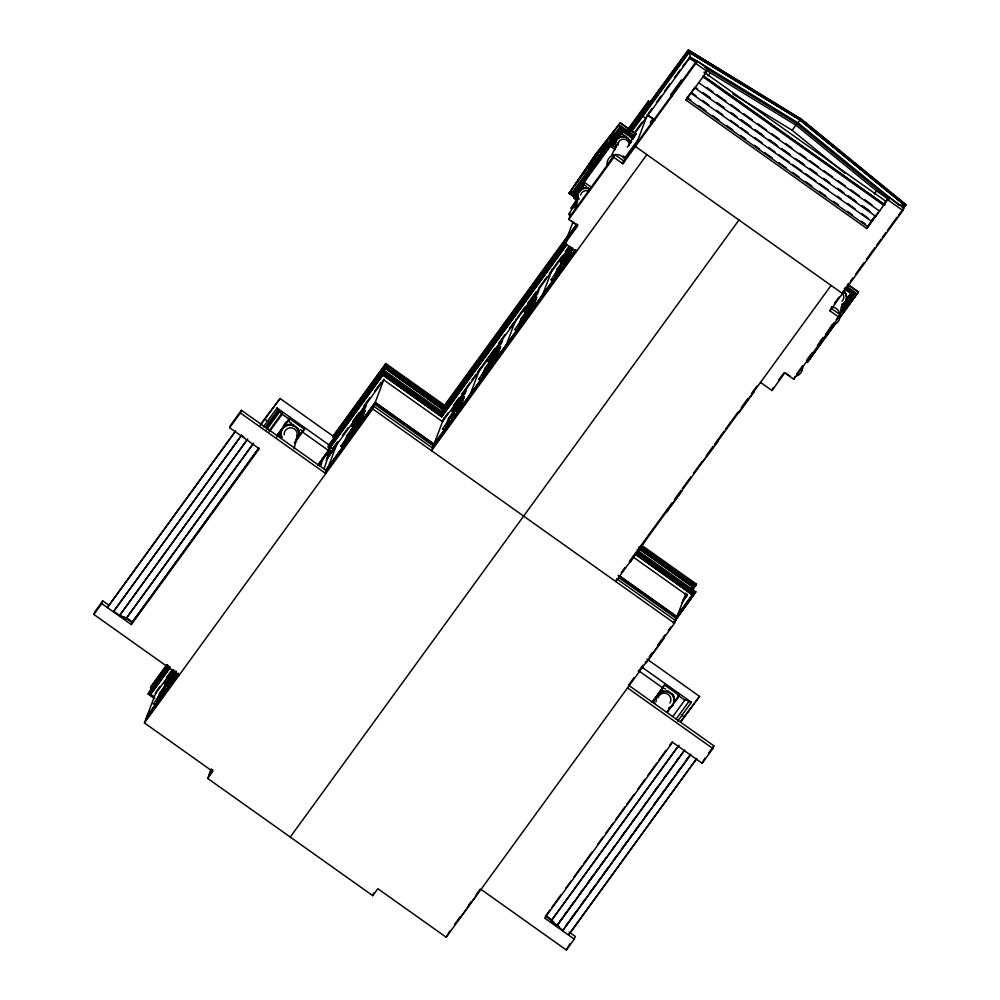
<?xml version="1.0" encoding="UTF-8"?>
<svg xmlns="http://www.w3.org/2000/svg" width="1000" height="1000" viewBox="0 0 1000 1000"><rect width="100%" height="100%" fill="white"/><g stroke="black" fill="none" stroke-linecap="round" stroke-linejoin="round"><path stroke-width="1.5" d="M578.75 198.5A7.675 7.512 20.8 0 1 586.4 187.963L586.425 187.325L586.237 188.4A7.675 7.512 20.8 0 0 578.575 198.938M615.562 145.175A7.675 7.512 20.8 0 1 623.812 136.525L623.65 136.962A7.675 7.512 20.8 0 0 615.988 147.487M276.925 436.425L278.325 434.25L276.575 436.613M289.65 418.688L287.663 421.512L289.65 418.688L304.413 429.25L302.5 431.975L303.337 430.525M304.413 429.25L303.587 430.163M333.25 449.663C328.05 455.462 336.912 448.762 330.55 447.812M577.775 201.075L574.025 198.412L575.75 196.175M584.35 184.037L583.587 185.3L585.262 182.9L591.2 187.175M611.425 147.025L613.1 144.625L611.475 147L615.188 149.637M652.087 702.35L653.062 700.662M656.875 696.675L652.925 701.05L664.562 684.95L679.325 695.5L674.475 702.475M667.6 711.762L668.025 710.987L667.438 711.637M679.325 695.5C678.075 696.075 677.375 699.45 677.288 697.55L678.15 697.175L674.663 701.963M319.988 463.8L319.875 465.513M330.1 453.1L329.787 451.138L326.538 453.9M294.1 448.75L297.188 435.375M324.1 468.963L328.75 454.712C327.9 451.475 320.55 461.325 321.538 463.875M293.55 424.55L293.1 425.737A9.075 8.875 20.8 0 1 295.75 440.95M588.575 187.862L586.4 187.963M625.975 136.412L625.763 137A7.675 7.512 20.8 0 1 630.662 142.85M179.225 675.062L93.863 614.45L94.887 611.763L102.775 600.9L108.938 605.275M93.863 614.45L101.762 603.587L102.775 600.9M113.688 611.125L113.413 611.862L241.588 435.25L243.938 437.038M241.588 435.25L113.65 611.213L119.625 615.45L246.887 440.1M119.875 614.8L125.85 619.05L126.125 618.312L123.737 616.613M101.762 603.587L131.325 624.587L132.35 621.9L258.412 448.537M131.325 624.587L259.225 448.713L229.662 427.713L230.675 425.025L241.4 410.275L326.763 470.9L373.775 406.262L432.562 448.013L576.438 250.162M229.662 427.713L240.387 412.975L241.4 410.275M154.512 698.562L148.175 694.062L148.75 692.55L167.938 666.137M153.05 689.675L150.512 687.875L151.163 686.162L166.75 664.737M153.925 697.75L148.938 693.95M151.363 687.55L167.8 665.05M154.762 698.15L149.913 694L169.188 667.487M152.037 688.363L152.338 687.6M154.262 697.325L150.538 694.425L169.825 667.9M685.925 593.1L674.525 623.263L446.2 937.237L377.837 888.688L372.762 895.662L207.712 778.45L212.787 771.475L144.425 722.925L156.35 691.388L160.012 686.338M156.725 701.038L159.8 692.925L175.6 671.263M158.512 696.938L157.762 698.9L162.712 692.225M158.613 696.637L165.275 685.462M159.475 694.388L160.212 692.425M162.825 691.938L163.575 689.975M163.675 689.688L164.425 687.712M163.775 690.638L164.513 688.675M164.625 688.388L171.287 677.2M165.475 686.125L166.225 684.163M169.575 681.712L167.037 686.287M169.688 681.425L170.425 679.45M170.525 680.413L169.775 682.387L175.588 673.45M170.625 680.125L176.438 671.2L153.463 703.875L156.062 705.725M171.488 677.875L172.225 675.9M173.137 679.938L173.875 677.962M174.725 675.713L172.3 680M176.325 672.087L173.212 680.325L171.475 679.1L173.875 679.663M174.088 680.95L173.55 679.425L155.688 704.312M287.975 421.7L289.75 417.038M293.512 424.637L293.1 425.737L290.788 425.188A9.075 8.875 20.8 0 0 281.75 437.625M207.712 778.45L211.262 769.062M326.075 460.225L331.575 452.663L333.338 448M336.725 444.538L325.75 473.587L240.387 412.975M344.15 443.325L347.212 435.2L365.238 410.425L360.637 422.6M345.188 441.175L345.925 439.212M346.037 438.913L352.7 427.738M346.887 436.662L347.638 434.7M350.25 434.212L350.988 432.25M351.1 431.962L351.838 429.988M351.938 430.95L351.188 432.912L354.562 428.275M352.038 430.662L358.7 419.475M352.9 428.4L353.638 426.438M356.25 425.95L357 423.988M357.1 423.7L357.85 421.725M355.487 429.162L356.238 427.2M357.2 424.663L357.938 422.688M358.05 422.4L364.712 411.213M358.9 420.15L359.65 418.175M360.55 422.212L361.3 420.238L359.613 422.562M362.15 417.987L359.725 422.275M363 415.725L357.938 423.787M363.85 413.475L340.875 446.15L343.488 448M382.8 371.425L383.363 369.925L442.15 411.675L441.587 413.175L382.8 371.425L327.812 447.05M443.925 406.987L444.575 405.275L385.788 363.525L385.138 365.238L443.925 406.987L568.737 235.263M441.637 414.137L382.925 372.175L441.637 414.137L566.112 242.975M444.05 407.75L385.35 365.788L444.05 407.75L567.612 237.838M382.812 374L441.6 415.75L382.812 374L328.675 448.462M443.95 409.55L444.237 408.787L385.45 367.038L385.163 367.8L443.95 409.55L566.638 240.75M382.887 375.025L441.675 416.775L382.887 375.025L329.6 448.288M385.375 368.425L444.087 410.375L385.375 368.425L383.462 371.15M144.425 722.925L372.75 408.95L384 379.175M443.862 418.088L431.538 450.7L646.862 154.613M444.312 429.963L442.438 429.075L463.125 399.538M445.8 426.012L448.775 418.125L464.45 396.575L459.85 408.762M447.537 421.925L453.537 411.65M448.387 419.675L449.137 417.7M451.087 418.125L451.838 416.163M451.938 415.875L452.688 413.9M452.65 415.037L451.912 417L454.55 413.375M452.762 414.75L458.762 404.462M453.612 412.488L454.363 410.525M456.312 410.95L457.05 408.975M457.163 408.688L457.912 406.725M457.137 409.825L457.875 407.85M457.987 407.562L463.988 397.287M458.837 405.312L459.575 403.338M459.825 408.275L460.575 406.312L458.812 408.738M462.275 401.8L458.013 408.612M468.75 398.237L479.938 368.625M480.5 380.188L478.638 379.3L499.325 349.775M482.488 374.925L484.975 368.35L500.65 346.8L496.037 358.988M483.625 372.438L482.887 374.412L486.4 369.562M483.738 372.15L489.738 361.875M484.588 369.9L485.325 367.925M487.287 368.35L488.025 366.388M488.137 366.1L488.875 364.137M488.1 367.225L488.85 365.262M488.963 364.975L494.95 354.7M489.812 362.713L490.55 360.75M493.363 358.913L494.1 356.95M494.175 357.788L500.175 347.512M495.037 355.538L495.775 353.562M496.025 358.5L496.763 356.538L495.012 358.963M498.475 352.025L493.325 360.05M504.95 348.462L516.138 318.85M518.188 326.463L521.175 318.575L536.838 297.038L532.238 309.212L530.5 307.975L532.9 308.55M519.075 324.637L519.825 322.663M519.925 322.375L525.925 312.1M520.788 320.125L521.525 318.15M574.95 197.7L569.05 193.225L596.487 153.138L574.612 185.338L615.037 129.762L596.287 153.688L597.812 154.775L597.175 155.588M524.225 316.613L519.963 323.425M524.338 316.325L525.075 314.363M524.3 317.45L525.05 315.487M525.15 315.2L531.15 304.925M526 312.938L526.75 310.975M529.45 309.438L526.938 313.825M529.55 309.15L530.3 307.175M530.375 308.012L536.375 297.738M531.225 305.763L531.975 303.788M575.85 192.175L574.663 195.325L620.212 132.675L621.4 129.537M532.225 308.725L532.962 306.762M534.675 302.25L530.4 309.062M535.525 300L514.837 329.525L517.837 331.65M568.625 214.613L569.188 213.1M533.112 309.825L532.575 308.312L516.912 329.85L514.837 329.525M441.587 413.175L577.725 225.8L568.75 219.438L570.163 215.688M541.15 298.688L552.337 269.075M594.825 157.55L596.462 159.325M572.888 222.25L564.875 243.475L576.325 251.6M554.812 275.575L557.362 268.8L572.575 247.963L566.575 258.238M556.013 272.9L555.275 274.862L560.425 266.837M556.125 272.6L562.125 262.325M556.975 270.35L557.725 268.387M588.425 188.238L586.237 188.4L586.487 187.738L588.438 188.2L588.188 188.863A7.675 7.512 20.8 0 1 589.963 189.8M560.525 266.55L561.275 264.587M560.5 267.675L561.237 265.712M561.35 265.425L567.35 255.15M562.2 263.163L562.95 261.2M565.638 259.662L563.138 264.05M565.75 259.375L566.5 257.4M566.462 258.525L565.725 260.5L570.862 252.475M567.425 255.987L568.162 254.013M568.413 258.962L569.163 256.988M569.275 256.7L570.013 254.737L565.612 260.788M571.712 250.225L551.025 279.75L554.025 281.875M572.537 248.575L568.438 259.438L566.7 258.2L569.1 258.775M621 128.925L574.375 193.188L621 128.925L633.638 137.9L634.925 135.988L620.638 125.838L571.788 193.012L575.588 195.712M568.75 219.438L613.875 157.375L614.925 154.613L624.587 161.575M625.95 136.5L625.6 137.425A7.675 7.512 20.8 0 1 630.487 143.287M613.875 157.375L622.85 163.75L623.862 161.062M625.35 157.125L637.913 139.85M642.175 112.75L641.6 114.25L642.375 115.787L645.688 118.4M647.788 102.775L648.438 101.05L650.975 102.85M647.925 103.525L628.638 130.037M647.812 105.325L648.1 104.562M653.975 119L647.325 114.938L635.413 146.475L842.513 293.55L843.525 290.863M372.762 895.662L373.775 892.975M622.85 163.75L695.8 63.438L696.812 60.738L707.975 68.662L706.963 71.363L686.038 100.125L866.825 228.512L887.738 199.75L888.763 197.05L903.913 207.825L902.9 210.512L829.95 310.825L838.913 317.2L793.787 379.25L784.825 372.875L771.975 390.55L760.525 382.413M686.038 100.125L687.05 97.438M446.2 937.237L449.963 930.763M665.788 511.475L666.312 512.575L681.975 491.025L681.488 490.525M559.55 926.938L551.15 921.087L551.675 919.7M753.85 390.387L754.375 391.488L738.7 413.025L738.213 412.525M690.788 754.262L562.85 930.225L556.888 925.975L561.975 918.312M563.138 929.488L562.612 930.875L690.512 755M691.038 589.575L692.95 586.85L639.163 548.65M691.95 589.237L693.988 586.15L638.962 547.075M636.05 554.55L692.25 594.725L635.962 554.75M692.225 590.7L696.462 584.15L641.425 545.075M637.087 553.862L693.162 594.4L635.625 553.538M636.975 552.6L694.438 593.675L636.9 552.812M673.275 623.587L695.85 591.838L637.062 550.087M771.975 390.55L772.987 387.863M481 889.375L566.362 950L570.013 943.688M566.362 950L574.263 939.15L575.275 936.45L569.113 932.075M793.787 379.25L794.837 376.475M677.825 695.6L678.713 693.263M829.95 310.825L830.962 308.137L839.938 314.513L838.913 317.2M866.825 228.512L875.113 215.812M690.763 93.012L871.538 221.4L872.062 220.012M694.737 87.85L875.525 216.238L875.8 215.5M851.675 293.062L850.487 296.212L840.462 309.988M845.05 288.038L852.525 293.712L844.938 288.325M574.263 939.15L544.688 918.15L672.588 742.275L702.15 763.275L704.963 758.125M702.15 763.275L712.875 748.525L713.9 745.837L628.538 685.212L633.962 677.75M329.787 451.138L330.188 450.575L323.537 457.875M607.175 165.3L614.438 154.812M625.85 136.762L625.6 137.425L623.65 136.962L623.9 136.3A7.675 7.512 20.8 0 0 620 136.9M672.3 694.038L672 694.825A9.075 8.875 20.8 0 0 656.125 701.775M673.562 696.025L673.263 696.8A9.075 8.875 20.8 0 1 668.825 708.538M802.525 365.95L802.55 365.875A9.475 9.262 20.7 0 1 797.2 375.8M844.975 292.375L845.788 294.713A7.675 7.512 20.8 0 1 842.038 304.65M846.038 294.05L845.95 294.275A7.675 7.512 20.8 0 1 842.2 304.212M839.938 314.513L836.325 319.475M320.538 462.45L319.5 465.525L320.2 466.025M330.4 452.312L328.688 456.087M328.75 454.712L327.6 456.975M575.688 196.125L574.062 198.438M320.438 462.725L323.837 457.088M320.25 463.237L322.438 459.25M329.85 453.65L327.562 457.912M611.938 154.412L618.525 142.312M328.938 451.625L329.888 450.863L330.3 452.15M328.988 455.3L326.55 459.012M625.112 135.925L621.362 133.262L621 133.85L622.675 131.463L616.95 139.338A7.675 7.512 20.8 0 1 618.3 137.912M479.462 379.55L478.638 379.3M317.663 465.35L319.225 463.288L317.825 465.475M583.025 174.438L585.675 170.575M587.95 168.463L590.55 164.662M592.275 162.138L597.487 154.537M821 342.362L807.2 362.638L834.7 324.7M822.312 340.538L824.95 336.675M322.238 459.775L325.238 455.262M902.763 208.487L905.5 204.713L800.537 118.588L688.325 50L629.4 130.312M629.738 130.562L688.325 50L800.337 118.987L799.875 119.938L904.075 204.737L799.987 119.875L689.262 52.325L799.987 119.875L797.95 122.788L899.237 205.35L904.775 204.688L902.95 207.213M119.625 615.45L247.775 438.925M260.325 425.412L280.087 398.512L335.175 437.638M263.3 426.938L277.05 408.025L329.6 445.337M252.2 444.95L126.1 618.4L132.062 622.638L259.05 448.025M125.85 619.05L253.75 443.175M265.312 427.212L278.15 409.562L277.05 408.025A3.688 0.75 36 0 0 279 410.288L282.15 414.237L288.975 419.075L277.062 435.462M266.163 427.938L279 410.288M266.325 430.1L280.075 411.188L278.15 409.562M269.113 430.825L281.938 413.175M269.325 431.887L282.15 414.237A6.212 1.262 36 0 0 280.075 411.188M283.325 425.863L286.075 422.075M281.537 437.3L277.838 434.675L282.2 428.688M283.938 426.3L288.288 420.312L284.237 426.938M281.337 437.8L277.65 435.188L288.1 420.812L291.788 423.438M276.975 436.838L281.788 430.3M300.562 433.425L303.062 430.8L299.575 435.588M295.225 441.575L296.962 439.175M298.512 437.287L302.875 431.3L300.413 429.562M332.625 436.625L385.788 363.525M150.512 687.875L167.087 664.975M332.9 437.075L385.213 365.025L444 406.775M333.875 436.662L385.35 365.788M328.375 445.538L385.45 367.038M152.963 687.1L167.725 666.7M334.675 437.212L385.238 367.6L444.025 409.35M148.175 694.062L168.337 666.338M152.95 688.025L157.55 681.712M162.987 674.338L167.65 667.812M334.775 438.1L339.45 431.587M343.963 425.475L349.55 417.688M354.988 410.312L360.575 402.525M366.925 393.888L373.438 384.837M377.038 379.988L381.7 373.475M148.863 694.163L169.05 666.4M328.713 446.838L382.925 372.175M328.888 447.9L383.025 373.438M149.7 694.562L169.9 666.787M329.675 448.088L382.962 374.812M150.463 694.638L169.75 668.1M318.612 464.275L329.062 449.913C332.825 444.4 326.9 452.987 329.263 449.4L318.812 463.775L319.975 465.238M166.438 677.513L171.012 671.213M332.4 449.288L338.05 441.525M342.488 435.412L347.987 427.85M352.575 421.55L359 412.713M363.575 406.413L370 397.587M374.588 391.287L381 382.45M155.412 693.875L172.825 669.912M327.388 457.575L383.738 379.9L442.512 421.65L569.888 246.488M327.425 457.825L331.775 451.838L330.2 451.05M173.75 669.675L165.775 680.65L164.462 684.125L174.213 670.713M163.663 690.925L165.463 688.325M345.075 441.463L349.4 435.375M342.45 446.2L360.975 421.7L361.525 422.088M146.938 716.3L177.712 673.975M325.5 470.737L375.262 402.325L434.05 444.075L575.413 249.688M146.8 716.637L178.463 673.112M325.375 471.087L375.125 402.663L433.913 444.412L575.288 250M146.237 718.138L178.375 673.95M325.725 471.325L374.562 404.162L433.35 445.913L575.425 250.55M145.45 720.238L178.412 674.9M165.975 692.087L167.775 689.613M568.962 193.45L620.237 122.837L636.175 134.15M589.913 165.95L594.562 159.488M600 152.075L604.663 145.6M610.1 138.2L612.85 134.412M571.788 193.012L572.737 193.162L620.7 127.2L620.638 125.838M577.663 189.675L620.487 130.787M575.538 193.012L621.087 130.363L633.312 139.075M615.337 141.35L613.275 145.075M617.112 138.912L621.525 132.825L619.062 137.113M578.862 199.525L575.112 196.863L583.962 184.7L586.462 186.475M615.025 147.2L612.525 145.425L615.175 141.775M575.862 196.513L577.513 194.237M580 190.837L583.325 186.262M614.1 143.938L615.75 141.662M577.1 199.163L570.962 208.425L577.438 199.412M627.4 129.975L648.438 101.05M628.587 129.188L647.875 102.562M571.8 208.1L577.312 200.525M573.7 206.887L577.4 201.812M630.363 129.325L647.887 105.125M575.013 205.825L576.838 203.325M638.025 119.712L642.575 113.45M630.237 130.812L688.587 50.675L688.8 51.675L799.9 119.6L833.562 147.037M630.163 131.025L688.587 50.675M630.7 131.562L689.1 51.525L800.212 119.45L799.525 120.388M631.4 130.875L689.1 51.525L690.325 57L797.95 122.788M575.312 208.612L577.888 205.075L577.487 206.137A9.475 9.262 20.8 0 0 569.8 216.663L614.925 154.613M631.862 131.35L689.375 52.263M634.5 132.575L642.025 122.225M648.238 113.7L652.025 108.475M656.375 102.487L661.038 96.088M664.525 91.287L670.037 83.7M674.475 77.6L679.95 70.075M682.625 66.4L690.325 57L634.663 133.55M631.237 140.175L635.8 133.887L632.962 137.525M627.25 147.162L631.8 140.9M444.575 405.275L569.3 233.75M567.263 237.162L576.55 224.225M651.587 124.125C648.962 123.35 651.612 118.812 653.462 120.388M672.35 96.312L670.763 94.663L681.213 80.288L682.4 80.6M444.137 407.537L567.7 237.625M565.887 240.775L577.825 224.375M622.125 163.45L696.812 60.738M442.15 411.675L566.888 240.15M445 409.113L452.388 398.862M455.962 394.038L460.613 387.562M466.012 380.225L471.575 372.488M477.887 363.888L482.537 357.413M487.025 351.325L492.587 343.587M497.987 336.25L503.55 328.512M508.038 322.438L514.513 313.438M519 307.362L524.562 299.625M529.963 292.288L535.513 284.55M540.013 278.475L546.475 269.475M550.975 263.4L556.525 255.65M561.025 249.575L566.575 241.838M441.812 415.188L566.25 244.062M441.6 415.75L566.05 244.625M441.75 416.562L566.9 244.462M441.675 416.775L566.825 244.662M443.462 419.162L448.038 412.863M453.413 405.475L459.038 397.738M461.55 394.275L470.037 382.612M471.512 380.588L476.037 374.363M477.362 372.537L495.037 348.237M498.438 343.55L504.988 334.55M509.438 328.438L514.038 322.1M517.663 317.125L525.013 307.013M527.612 303.438L536.013 291.887M538.475 288.5L547 276.775M549.338 273.575L562 256.15M565.337 251.562L569.237 246.2M570.612 246.537L561.75 258.725L560.438 262.2L571.075 247.575M447.562 422.975L449.325 420.55M488.988 366.012L492.512 361.175M451.8 417.287L454.438 413.663M457.025 410.112L461.425 404.05L458.925 408.438M482.775 374.7L486.3 369.85M488 367.512L492.4 361.463M496.912 359.6C491.8 357.713 496.4 357.738 497.625 354.275L495.112 358.675M518.975 324.925L523.375 318.875M525.95 315.325L528.6 311.688M531.175 308.137L533.812 304.513L531.312 308.9M556.05 273.938L558.688 270.312M563.025 264.337L564.788 261.913M480.712 379.625L496.375 358.088L496.925 358.475M554.45 278.163L568.775 258.538L569.637 259.15M704.338 73.675L707.975 68.662M690.163 93.525L686.775 98.175L867.562 226.55L875.2 216.012M691.6 91.85L694.987 87.2L697.525 89.012M708.025 75.875L710.25 72.812L795.938 125.188L876.562 190.925L889.087 199.812M210.087 772.175L211.912 769.5M209.525 773.662L212.062 770.175M208.738 775.763L212.963 769.95M732.9 94.038L792.212 130.3L795.938 125.188M290.238 837.062L738.962 220.012M874.338 193.988L876.562 190.925M883.3 204.562L888.763 197.05M871.538 221.4L875.763 215.588M875.525 216.238L879.75 210.425M621.275 572.6L625 567.475M629.425 561.4L636 552.362M637.562 550.2L647 537.238M647.525 536.512L653 528.888M653.413 528.413L657.987 522.112M658.375 521.575L671.95 502.912M674.488 499.438L681 490.475M682.35 488.537L690.975 476.75M693.35 473.4L701.975 461.625M706.338 455.625L712.975 446.512M714.488 444.425L723.975 431.388M725.337 429.5L730.037 422.95M730.387 422.562L738.012 412.075M741.375 407.45L747.962 398.387M751.462 393.587L757.013 385.95M831.062 285.425L615.737 581.512L616.75 578.825L675.537 620.575M902.138 207.3L904.075 204.737M902.663 207.338L904.775 204.688L799.7 119.012L800.537 118.588L906.137 204.675L898.425 215.362M902.65 208.525L905.5 204.713M778.5 380.288L784 372.713M834.55 303.2L839.038 297.038M844.438 289.6L849.013 283.312M850.288 281.475L853.025 277.712M855.425 274.5L860 268.212M860.325 267.675L863.988 262.638M866.4 259.413L870.975 253.113M871.312 252.55L874.975 247.512M876.462 245.562L881.038 239.275M882.312 237.438L885.975 232.4M887.45 230.463L892.025 224.175M892.387 223.575L896.975 217.275M847.537 297.625L850.925 293.55L845.337 301.537M841.075 307.188L843.562 303.975M841.338 307.675L844.987 302.663M849.538 296.4L851.363 293.888L844.188 288.8M840.662 310.025L852.638 293.412M840.8 311.812L854.375 293.15L855.562 292.675L847.225 286.762M820.288 341.188L823 337.463M830.238 327.512L832.038 325.025M840.188 313.825L855.562 292.675M796.525 374.2L802.025 366.637M806.538 360.425L811.963 352.975M817.375 345.538L820.987 340.575M825.5 334.363L830.013 328.162M832.225 325.112L833.938 322.762M848.8 303.663L843.225 311.413L858.475 292.013L847.9 284.513M834.775 324.538L809.075 359.862L808.363 359.35M841.188 315.7L856.787 294.262M840.1 317.387L858.475 292.013L847.35 284.4M682.738 600.562L687.325 594.263M691.112 589.375L692.95 586.85M684.6 598.425L686.438 595.887M691.237 589.938L693.988 586.15M681.8 603.05L687.3 595.487L633.525 557.288M692.3 589.775L696.462 584.15M676.637 616.2L692.325 594.525M675.725 618.375L693.375 593.837M675.088 619.475L677.025 616.638L619.487 575.775M674.25 621.438L694.513 593.462M675.688 619.562L695.85 591.838M454.55 924.463L460.037 916.912M468.288 905.575L471.025 901.8M476.238 894.55L480.188 889.212M638.475 671.538L643.037 665.175M649.325 656.625L652.038 652.887M657.463 645.438L661.988 639.212M663.2 637.45L665.037 634.925M668.312 630.513L671.025 626.788M655.2 703.3L652.738 701.562L656.213 696.762M660.95 691.062L663.375 686.688L657.962 694.375A9.075 8.875 20.8 0 1 659.562 692.688M674.188 701.712L676.025 699.2M672.925 704.362L667.475 711.038M667.5 712.05L672.725 704.862A9.075 8.875 20.8 0 1 669.125 707.75M672.837 716.538L684.762 700.15A6.212 1.262 36 0 1 688.938 701.413A3.688 0.75 36 0 0 691.4 702.275L677.65 721.188M676.1 719.062L688.938 701.413M680.738 722.062L699.562 696.4L646.975 659.062M550 909.912L545.425 916.2L551.4 920.438M551.825 907.4L560.962 894.837M565.525 888.562L571.013 881.025M573.75 877.25L581.975 865.95M583.8 863.438L592.025 852.125M597.5 844.587L602.987 837.05M605.725 833.288L613.038 823.238M615.775 819.463L624.913 806.9M626.737 804.388L634.038 794.338M637.7 789.312L645 779.262M647.75 775.5L656.888 762.938M658.713 760.425L666.012 750.375M669.675 745.35L672.412 741.575M678.413 745.738L551.438 920.35L553.825 922.05M551.15 921.087L679.05 745.212M563.8 915.8L566.538 912.025M568.375 909.513L574.763 900.725M579.338 894.438L582.987 889.412M587.55 883.138L593.95 874.338M595.775 871.825L598.513 868.062M600.35 865.55L606.737 856.75M613.138 847.962L614.963 845.45M621.35 836.65L625.925 830.375M632.325 821.575L634.15 819.062M645.113 803.988L646.938 801.475M653.325 792.688L657.9 786.4M664.287 777.613L666.125 775.1M677.087 760.025L678.913 757.513M557.125 925.325L684.15 750.625M556.888 925.975L684.775 750.1M565.875 925.713L568.612 921.95M570.438 919.438L576.838 910.638M581.4 904.362L585.062 899.338M589.625 893.05L596.025 884.262M597.85 881.75L600.588 877.975M602.413 875.462L608.812 866.675M613.375 860.387L617.038 855.362M621.6 849.087L628 840.288M629.825 837.775L632.562 834.013M634.388 831.5L640.788 822.7M645.35 816.425L649.013 811.4M653.575 805.113L659.975 796.325M661.8 793.812L664.538 790.037M666.363 787.525L672.763 778.737M677.325 772.45L680.987 767.425M685.55 761.15L689.2 756.125M708.538 753.213L713.9 745.837M260.287 424.613L280.087 398.512M334.225 446.512L338 441.55M680.7 721.263L699.562 696.4M665.65 688.938C661.825 687.875 662.4 687.537 664.5 684.975M596.425 153.312L620.237 122.837L636.1 134.375M600.988 148.912L602.913 146.45M604.837 144L606.763 141.537M608.688 139.088L610.612 136.625M598 152.825L599.862 150.45M611.938 135.037L613.8 132.662M604.987 144.963L606.862 142.575M331.475 451.962L331.962 451.325M443.475 428.963L442.55 429.137M325.138 455.538L329.038 451.35M670.763 94.663L671.6 94.775M650.362 122.713L651.55 123.025M843.425 291.25A7.675 7.512 20.8 0 1 844.887 292.6L845.462 292.25L844.725 293.038A7.675 7.512 20.8 0 0 843.25 291.688M666.075 691.05A9.075 8.875 20.8 0 1 672.2 694.312C672.375 693.45 674.925 697.425 673.462 696.287A9.075 8.875 20.8 0 1 669.025 708.025M294.225 442.85L296.438 441.512M320.4 465.513L321.25 465.025M905.3 205.1L906.137 204.675L904.463 204.85L894.85 197.013M612.525 145.425L613.25 145.113M575.112 196.863L583.962 184.7M277.65 435.188L278.512 434.812L277.838 434.675M652.738 701.562L653.587 701.188M154.488 703.763L153.463 703.875M495.062 358.038L496.712 358.312M302.2 431.175L302.875 431.3M341.525 446.425L340.875 446.15M623.812 136.525L625.763 136.988M704.9 67.438L796.575 123.475L798.863 124.113M551.025 279.75L553.263 280.2M696.938 62.562L688.962 57.688L696.475 63.025M444.675 429.513L460.188 407.863L460.737 408.25M460.513 408.088L458.113 407.525L461.112 409.65M361.3 421.938L358.9 421.375L361.5 423.225M706.5 70.138L710.25 72.812M695.8 63.438L706.963 71.363M887.738 199.75L902.9 210.512M703.95 72.112L885.6 201.112M703.4 75.85L885.05 204.862M706.637 87.375L712.962 91.988M716.825 94.612L725.7 101.025M730.825 104.55L739.7 110.975M743.55 113.6L752.438 120.013M757.562 123.537L766.438 129.963M771.562 133.488L779.175 139M785.562 143.438L791.9 148.038M799.575 153.375L805.9 157.988M809.762 160.613L818.637 167.025M823.763 170.562L832.638 176.975M837.763 180.5L845.375 186.012M850.5 189.55L859.375 195.963M864.5 199.488L872.113 205M698.713 82.688L879.5 211.075M702.65 92.537L710.288 97.963M716.663 102.487L723.025 107M735.75 116.05L730.662 112.425L737 117.037M749.762 125.988L740.85 119.663L751 126.975M754.85 129.6L762.487 135.025M768.863 139.55L776.5 144.975M781.587 148.588L789.225 154.012M799.412 161.25L803.225 163.962M809.6 168.487L815.962 173M823.6 178.425L828.688 182.05M837.6 188.375L842.7 191.988M855.425 201.038L847.788 195.613L856.675 202.025M869.438 210.975L861.8 205.55L870.675 211.962M702.625 92.625L710.263 98.05M716.625 102.562L724.262 107.987M754.825 129.688L763.737 136.025M768.825 139.637L777.738 145.963M781.55 148.675L790.462 155.013M795.562 158.625L804.475 164.95M809.562 168.575L817.2 174M823.562 178.512L829.938 183.038M837.575 188.463L843.938 192.987M692.312 93.175L696.1 95.975M702.5 100.412L708.825 105.013M716.5 110.35L722.825 114.963M730.5 120.3L738.112 125.812M740.688 127.537L748.288 133.05M754.688 137.475L762.3 142.988M768.7 147.425L775.025 152.025M778.85 154.738L789.038 161.975M792.85 164.688L801.762 171.012M805.588 173.725L815.775 180.963M819.587 183.675L828.5 190M837.45 196.25L841.237 199.05M847.625 203.475L855.238 208.988M861.637 213.425L867.962 218.038M688.325 98.338L690.875 100.138M698.512 105.562L706.15 110.988M712.513 115.512L718.888 120.037M726.525 125.463L732.887 129.975M740.525 135.4L745.625 139.025M754.538 145.35L759.625 148.963M764.712 152.587L772.35 158.012M778.725 162.525L786.363 167.95M792.725 172.475L799.087 177M805.462 181.513L811.825 186.038M819.463 191.462L825.825 195.987M833.462 201.412L838.562 205.025M847.475 211.35L852.562 214.975M861.475 221.3L865.288 224.013M647.325 114.938L654.837 120.275M618.562 125.075L619.275 125.575M620.7 127.2L634.362 136.9M846.925 287.863L854.375 293.15M620.887 129.213L633.525 138.188M596.663 152.963L597.388 153.475M570.85 190.675L571.562 191.188M572.737 193.162L575.15 194.875M569.05 193.225L575.862 198.075M640.863 546.575L695.888 585.662M640.088 546.7L695.05 586L640.013 546.912M640 548.525L693.775 586.712M639.087 548.85L692.875 587.05M636.487 551.587L695.275 593.337M618.112 575.225L676.9 616.975M618.8 577.612L676.338 618.475M372.75 408.95L674.525 623.263M641.338 666.725L691.4 702.275M677.938 695.312L684.762 700.15M301.688 431.438L331.575 452.663M638.325 670.512L663.238 688.2M265.025 419.225L268.175 421.463M681.338 714.875L684.5 717.125M653.238 700.575L654.05 701.137M627.513 687.9L712.875 748.525M127.413 618.4L131.113 621.025M546.9 916.3L550.638 918.95M150.6 687.663L153.125 689.463M150.538 694.425L154.338 697.125M682.438 81.7L681.213 80.288M653.5 121.487L652.275 120.075M835.962 149L887.638 191.125M890.05 193.088L892.45 195.05M796.575 123.475L888.213 198.175M792.212 130.3L845.175 173.475M645.5 540.538L630.112 562.35L629.575 561.775M476.362 895.525L458.275 920.212M702.075 462.375L718.175 441.25L717.537 439.875M663.5 636.763L664.137 638.138L646.125 662.925L645.487 661.538M844.887 292.6L845.95 294.275M672.2 694.312L673.462 696.287M580.7 195.113A5.562 5.438 20.8 0 1 588.45 191.125M575.837 223.888A9.475 9.262 20.8 0 1 571.838 221.062M582.587 188.337A7.675 7.512 20.8 0 1 584.5 187.787M284.2 434.787A6.575 6.425 20.8 0 1 291.775 427.9A6.575 6.425 20.8 0 1 296.688 436.975M295.938 440.438A9.075 8.875 20.8 0 0 293.288 425.213L290.988 424.675A9.075 8.875 20.8 0 0 281.938 437.113M284.475 426.325A9.075 8.875 20.8 0 1 286.475 425.112M288.738 424.45A9.075 8.875 20.8 0 1 291.087 424.4M297.213 427.663A9.075 8.875 20.8 0 1 299.175 431.875M789.975 375.962A9.475 9.262 20.7 0 1 785.975 373.125M842.25 293.363A5.562 5.438 20.8 0 1 842.075 301.075M831.525 306.625A9.475 9.262 20.7 0 1 832.25 325.037M843.975 302.962A7.675 7.512 20.8 0 1 842.288 303.988M846.637 295.938A7.675 7.512 20.8 0 1 846.712 297.9M658.062 697.688A6.575 6.425 20.8 0 1 667 693.725A6.575 6.425 20.8 0 1 669.95 703.012M656.237 698.938A9.075 8.875 20.8 0 1 663.713 691.1M656.338 698.662A9.075 8.875 20.8 0 1 656.862 696.413M661.562 691.488A9.075 8.875 20.8 0 1 663.812 690.825M666.175 690.775A9.075 8.875 20.8 0 1 668.475 691.325M618.062 145.087A5.562 5.438 20.8 0 1 623.75 139.175A5.562 5.438 20.8 0 1 629.062 145.588M607.212 165.225A9.475 9.262 20.8 0 1 625.1 160.025M623.45 156A9.2 9 20.8 0 1 624.938 157.863M616.237 146.825A7.675 7.512 20.8 0 1 615.65 144.938M291.025 424.05L290.788 425.188L291.025 424.05M107.713 606.888L107.438 607.625L235.613 431.012L107.713 606.888M353.188 422.925L351.875 426.4L365.175 408.113L366.488 404.637L353.188 422.925M453.162 408.038L451.85 411.525L465.138 393.237L466.45 389.762L453.162 408.038M489.35 358.263L488.038 361.75L501.337 343.462L502.65 339.988L489.35 358.263M525.55 308.5L524.237 311.975L537.537 293.688L538.85 290.212L525.55 308.5M703.225 76.137L702.938 76.875L883.725 205.263L884 204.525L703.225 76.137M568.862 934.375L568.587 935.113L696.762 758.5L568.862 934.375"/></g></svg>
